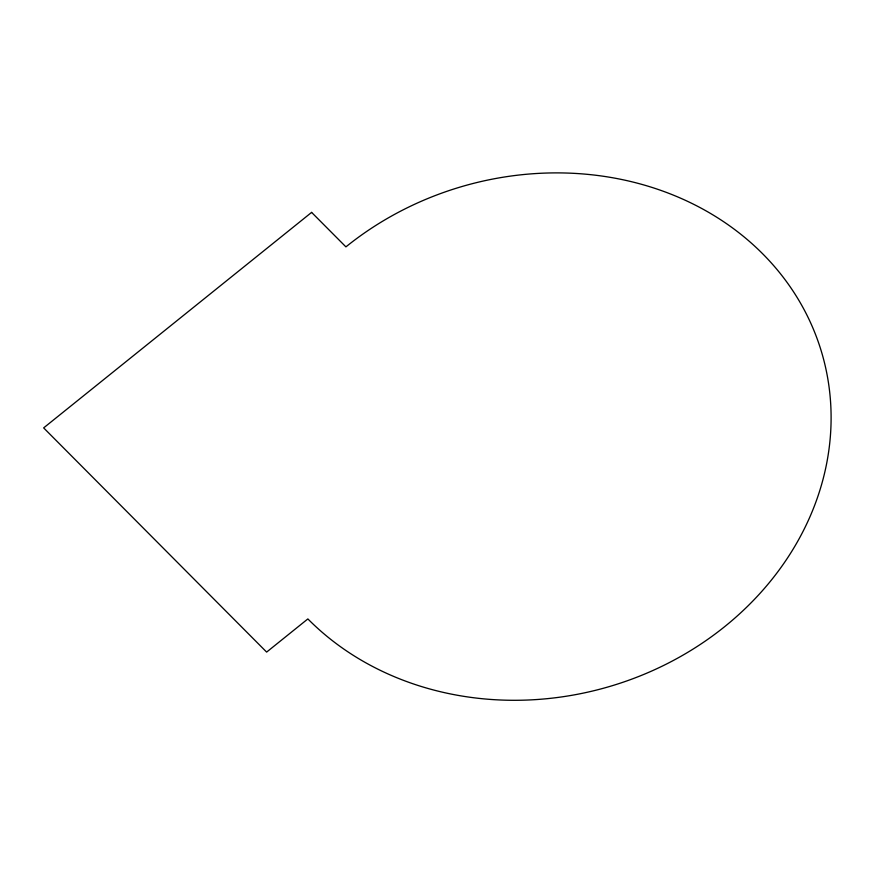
<?xml version="1.0" encoding="UTF-8"?>
<svg xmlns="http://www.w3.org/2000/svg" width="873" height="873" viewBox="0 0 873 873"><rect width="100%" height="100%" fill="white"/><g stroke="black" fill="none" stroke-linecap="round" stroke-linejoin="round"><path stroke-width="1.31" d="M311.606 212.39L43.65 427.89L266.636 652.087L307.863 618.924A298.304 260.656 -16 0 0 724.426 626.836A298.304 260.656 -16 0 0 762.587 253.716A298.304 260.656 -16 0 0 345.915 246.873L311.606 212.39"/></g></svg>
